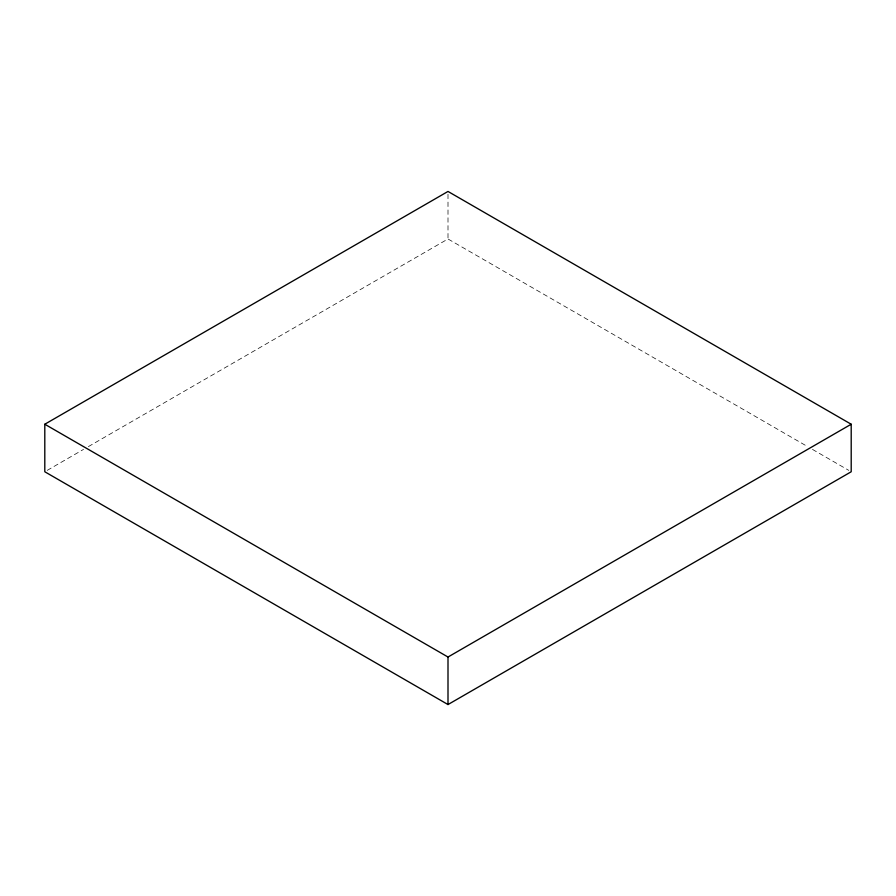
<?xml version="1.0" encoding="UTF-8"?>
<svg xmlns="http://www.w3.org/2000/svg" width="896" height="896" viewBox="0 0 896 896"><rect width="100%" height="100%" fill="white"/><g stroke="black" fill="none" stroke-linecap="round" stroke-linejoin="round"><path stroke-width="0.67" stroke-dasharray="4.48 3.36" d="M47.219 470.366L83.541 449.389M88.39 446.6L448 238.974L807.61 446.6M812.459 449.389L848.781 470.366M448 194.253L448 238.974"/><path stroke-width="1.34" d="M44.8 424.234L448 191.453L851.2 424.234L851.2 471.766L448 704.547L44.8 471.766L44.8 424.234L448 657.026L851.2 424.234M448 657.026L448 704.547"/></g></svg>
